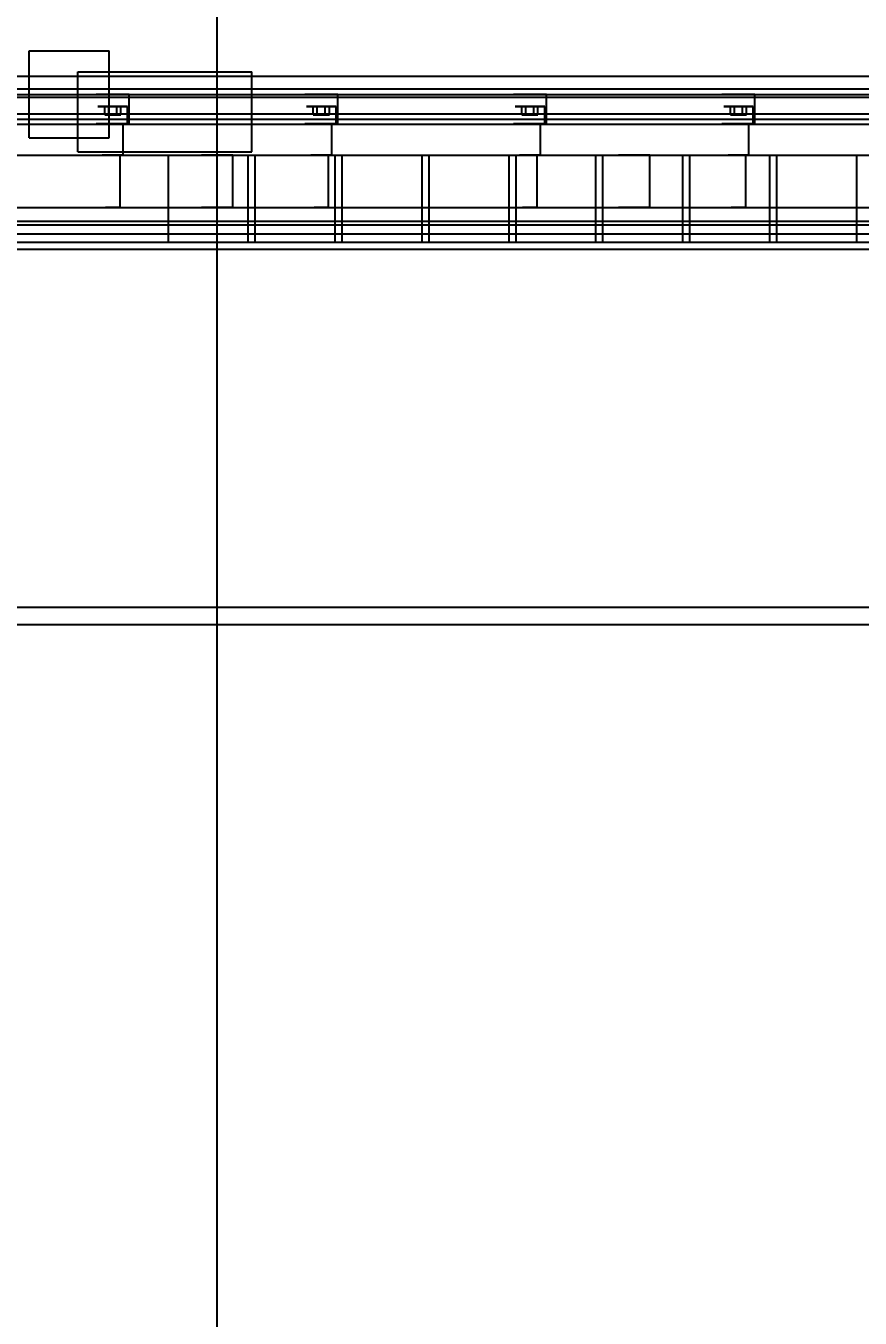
# Model space of a CAD drawing. Header units: millimetres. Extents: x -201 to 3037, y -406 to 3230.
# Drawn here: x 730 to 970, y 1017.5 to 1389.2 of the extents above; entities that cross this region are included whole.
import ezdxf

# ---------------------------------------------------------------- set-up
doc = ezdxf.new("R2010")
doc.units = ezdxf.units.MM
for name, color, linetype in [('DIM', 5, 'Continuous'), ('HIDDEN', 8, 'Continuous'), ('VISIBLE', 7, 'Continuous')]:
    doc.layers.add(name, color=color, linetype=linetype)
doc.styles.add('OpenSansCondensed-Light', font='OpenSansCondensed-Light.ttf')
doc.dimstyles.new('EZDXF', dxfattribs={"dimtxt": 0.25, "dimasz": 0.175, "dimexe": 0.375, "dimexo": 0.125, "dimgap": 0.1, "dimtad": 1, "dimlfac": 100, "dimzin": 12, "dimdsep": 46, "dimtxsty": 'OpenSansCondensed-Light', "dimblk": 'ARCHTICK', "dimcen": 2.5, "dimazin": 3, "dimtfac": 0.5, "dimtmove": 2, "dimatfit": 3})

# ---------------------------------------------------------------- blocks, each defined once
blk = doc.blocks.new('_ARCHTICK')
at = {"color": 0, "linetype": 'BYBLOCK', "const_width": 0.15}
blk.add_lwpolyline([(-0.5, -0.5), (0.5, 0.5)], dxfattribs=at)

msp = doc.modelspace()

# ---------------------------------------------------------------- linework, layer by layer
at = {"layer": 'HIDDEN'}
for points in [[(731, 1357), (731, 1382)], [(731, 1382), (754, 1382)], [(754, 1357), (754, 1382)], [(745, 1357), (745, 1376)], [(745, 1353), (745, 1376)], [(745, 1376), (754, 1376)], [(745, 1376), (795, 1376)], [(795, 1353), (795, 1376)], [(90, 1374.7), (1140, 1374.7)], [(731, 1374.7), (795, 1374.7)], [(90, 1371.1), (1140, 1371.1)], [(135, 1369.5), (1195, 1369.5)], [(135, 1369.5), (1195, 1369.5)], [(135, 1369.5), (1195, 1369.5)], [(135, 1368.7), (1195, 1368.7)], [(135, 1368.7), (1195, 1368.7)], [(135, 1368.7), (1195, 1368.7)], [(731, 1371.1), (795, 1371.1)], [(731, 1369.5), (795, 1369.5)], [(731, 1368.7), (795, 1368.7)], [(759.75, 1369.5), (759.63, 1369.5), (759.28, 1369.5), (758.71, 1369.5), (757.96, 1369.5), (757.06, 1369.5), (756.06, 1369.5), (755, 1369.5), (753.94, 1369.5), (752.94, 1369.5), (752.04, 1369.5), (751.29, 1369.5), (750.72, 1369.5), (750.37, 1369.5), (750.25, 1369.5)], [(750.25, 1369.5), (750.37, 1369.5), (750.72, 1369.5), (751.29, 1369.5), (752.04, 1369.5), (752.94, 1369.5), (753.94, 1369.5), (755, 1369.5), (756.06, 1369.5), (757.06, 1369.5), (757.96, 1369.5), (758.71, 1369.5), (759.28, 1369.5), (759.63, 1369.5), (759.75, 1369.5)], [(759.75, 1369.5), (759.63, 1369.5), (759.28, 1369.5), (758.71, 1369.5), (757.96, 1369.5), (757.06, 1369.5), (756.06, 1369.5), (755, 1369.5), (753.94, 1369.5), (752.94, 1369.5), (752.04, 1369.5), (751.29, 1369.5), (750.72, 1369.5), (750.37, 1369.5), (750.25, 1369.5)], [(750.25, 1369.5), (750.37, 1369.5), (750.72, 1369.5), (751.29, 1369.5), (752.04, 1369.5), (752.94, 1369.5), (753.94, 1369.5), (755, 1369.5), (756.06, 1369.5), (757.06, 1369.5), (757.96, 1369.5), (758.71, 1369.5), (759.28, 1369.5), (759.63, 1369.5), (759.75, 1369.5)], [(759.75, 1361), (759.75, 1369.5)], [(759.75, 1361), (759.75, 1369.5)], [(819.75, 1369.5), (819.63, 1369.5), (819.28, 1369.5), (818.71, 1369.5), (817.96, 1369.5), (817.06, 1369.5), (816.06, 1369.5), (815, 1369.5), (813.94, 1369.5), (812.94, 1369.5), (812.04, 1369.5), (811.29, 1369.5), (810.72, 1369.5), (810.37, 1369.5), (810.25, 1369.5)], [(810.25, 1369.5), (810.37, 1369.5), (810.72, 1369.5), (811.29, 1369.5), (812.04, 1369.5), (812.94, 1369.5), (813.94, 1369.5), (815, 1369.5), (816.06, 1369.5), (817.06, 1369.5), (817.96, 1369.5), (818.71, 1369.5), (819.28, 1369.5), (819.63, 1369.5), (819.75, 1369.5)], [(819.75, 1369.5), (819.63, 1369.5), (819.28, 1369.5), (818.71, 1369.5), (817.96, 1369.5), (817.06, 1369.5), (816.06, 1369.5), (815, 1369.5), (813.94, 1369.5), (812.94, 1369.5), (812.04, 1369.5), (811.29, 1369.5), (810.72, 1369.5), (810.37, 1369.5), (810.25, 1369.5)], [(810.25, 1369.5), (810.37, 1369.5), (810.72, 1369.5), (811.29, 1369.5), (812.04, 1369.5), (812.94, 1369.5), (813.94, 1369.5), (815, 1369.5), (816.06, 1369.5), (817.06, 1369.5), (817.96, 1369.5), (818.71, 1369.5), (819.28, 1369.5), (819.63, 1369.5), (819.75, 1369.5)], [(819.75, 1361), (819.75, 1369.5)], [(819.75, 1361), (819.75, 1369.5)], [(879.75, 1369.5), (879.63, 1369.5), (879.28, 1369.5), (878.71, 1369.5), (877.96, 1369.5), (877.06, 1369.5), (876.06, 1369.5), (875, 1369.5), (873.94, 1369.5), (872.94, 1369.5), (872.04, 1369.5), (871.29, 1369.5), (870.72, 1369.5), (870.37, 1369.5), (870.25, 1369.5)], [(870.25, 1369.5), (870.37, 1369.5), (870.72, 1369.5), (871.29, 1369.5), (872.04, 1369.5), (872.94, 1369.5), (873.94, 1369.5), (875, 1369.5), (876.06, 1369.5), (877.06, 1369.5), (877.96, 1369.5), (878.71, 1369.5), (879.28, 1369.5), (879.63, 1369.5), (879.75, 1369.5)], [(879.75, 1369.5), (879.63, 1369.5), (879.28, 1369.5), (878.71, 1369.5), (877.96, 1369.5), (877.06, 1369.5), (876.06, 1369.5), (875, 1369.5), (873.94, 1369.5), (872.94, 1369.5), (872.04, 1369.5), (871.29, 1369.5), (870.72, 1369.5), (870.37, 1369.5), (870.25, 1369.5)], [(870.25, 1369.5), (870.37, 1369.5), (870.72, 1369.5), (871.29, 1369.5), (872.04, 1369.5), (872.94, 1369.5), (873.94, 1369.5), (875, 1369.5), (876.06, 1369.5), (877.06, 1369.5), (877.96, 1369.5), (878.71, 1369.5), (879.28, 1369.5), (879.63, 1369.5), (879.75, 1369.5)], [(879.75, 1361), (879.75, 1369.5)], [(879.75, 1361), (879.75, 1369.5)], [(939.75, 1369.5), (939.63, 1369.5), (939.28, 1369.5), (938.71, 1369.5), (937.96, 1369.5), (937.06, 1369.5), (936.06, 1369.5), (935, 1369.5), (933.94, 1369.5), (932.94, 1369.5), (932.04, 1369.5), (931.29, 1369.5), (930.72, 1369.5), (930.37, 1369.5), (930.25, 1369.5)], [(930.25, 1369.5), (930.37, 1369.5), (930.72, 1369.5), (931.29, 1369.5), (932.04, 1369.5), (932.94, 1369.5), (933.94, 1369.5), (935, 1369.5), (936.06, 1369.5), (937.06, 1369.5), (937.96, 1369.5), (938.71, 1369.5), (939.28, 1369.5), (939.63, 1369.5), (939.75, 1369.5)], [(939.75, 1369.5), (939.63, 1369.5), (939.28, 1369.5), (938.71, 1369.5), (937.96, 1369.5), (937.06, 1369.5), (936.06, 1369.5), (935, 1369.5), (933.94, 1369.5), (932.94, 1369.5), (932.04, 1369.5), (931.29, 1369.5), (930.72, 1369.5), (930.37, 1369.5), (930.25, 1369.5)], [(930.25, 1369.5), (930.37, 1369.5), (930.72, 1369.5), (931.29, 1369.5), (932.04, 1369.5), (932.94, 1369.5), (933.94, 1369.5), (935, 1369.5), (936.06, 1369.5), (937.06, 1369.5), (937.96, 1369.5), (938.71, 1369.5), (939.28, 1369.5), (939.63, 1369.5), (939.75, 1369.5)], [(939.75, 1361), (939.75, 1369.5)], [(939.75, 1361), (939.75, 1369.5)], [(759.25, 1366), (759.14, 1366), (758.83, 1366), (758.32, 1366), (757.65, 1366), (756.84, 1366), (755.95, 1366), (755, 1366), (754.05, 1366), (753.16, 1366), (752.35, 1366), (751.68, 1366), (751.17, 1366), (750.86, 1366), (750.75, 1366)], [(750.75, 1366), (750.86, 1366), (751.17, 1366), (751.68, 1366), (752.35, 1366), (753.16, 1366), (754.05, 1366), (755, 1366), (755.95, 1366), (756.84, 1366), (757.65, 1366), (758.32, 1366), (758.83, 1366), (759.14, 1366), (759.25, 1366)], [(759.25, 1366), (759.14, 1366), (758.83, 1366), (758.32, 1366), (757.65, 1366), (756.84, 1366), (755.95, 1366), (755, 1366), (754.05, 1366), (753.16, 1366), (752.35, 1366), (751.68, 1366), (751.17, 1366), (750.86, 1366), (750.75, 1366)], [(750.75, 1366), (750.86, 1366), (751.17, 1366), (751.68, 1366), (752.35, 1366), (753.16, 1366), (754.05, 1366), (755, 1366), (755.95, 1366), (756.84, 1366), (757.65, 1366), (758.32, 1366), (758.83, 1366), (759.14, 1366), (759.25, 1366)], [(752.69, 1366), (753.85, 1366)], [(753.85, 1366), (752.69, 1366)], [(752.69, 1363.6), (752.69, 1366)], [(752.69, 1366), (753.85, 1366)], [(753.85, 1366), (752.69, 1366)], [(752.69, 1363.6), (752.69, 1366)], [(753.85, 1366), (756.15, 1366)], [(756.15, 1366), (753.85, 1366)], [(753.85, 1363.6), (753.85, 1366)], [(753.85, 1363.6), (753.85, 1366)], [(753.85, 1366), (756.15, 1366)], [(756.15, 1366), (753.85, 1366)], [(753.85, 1363.6), (753.85, 1366)], [(753.85, 1363.6), (753.85, 1366)], [(757.31, 1366), (756.15, 1366)], [(756.15, 1366), (757.31, 1366)], [(756.15, 1363.6), (756.15, 1366)], [(756.15, 1363.6), (756.15, 1366)], [(757.31, 1366), (756.15, 1366)], [(756.15, 1366), (757.31, 1366)], [(756.15, 1363.6), (756.15, 1366)], [(756.15, 1363.6), (756.15, 1366)], [(757.31, 1363.6), (757.31, 1366)], [(757.31, 1363.6), (757.31, 1366)], [(759.25, 1361), (759.25, 1366)], [(759.25, 1361), (759.25, 1366)], [(819.25, 1366), (819.14, 1366), (818.83, 1366), (818.32, 1366), (817.65, 1366), (816.84, 1366), (815.95, 1366), (815, 1366), (814.05, 1366), (813.16, 1366), (812.35, 1366), (811.68, 1366), (811.17, 1366), (810.86, 1366), (810.75, 1366)], [(810.75, 1366), (810.86, 1366), (811.17, 1366), (811.68, 1366), (812.35, 1366), (813.16, 1366), (814.05, 1366), (815, 1366), (815.95, 1366), (816.84, 1366), (817.65, 1366), (818.32, 1366), (818.83, 1366), (819.14, 1366), (819.25, 1366)], [(819.25, 1366), (819.14, 1366), (818.83, 1366), (818.32, 1366), (817.65, 1366), (816.84, 1366), (815.95, 1366), (815, 1366), (814.05, 1366), (813.16, 1366), (812.35, 1366), (811.68, 1366), (811.17, 1366), (810.86, 1366), (810.75, 1366)], [(810.75, 1366), (810.86, 1366), (811.17, 1366), (811.68, 1366), (812.35, 1366), (813.16, 1366), (814.05, 1366), (815, 1366), (815.95, 1366), (816.84, 1366), (817.65, 1366), (818.32, 1366), (818.83, 1366), (819.14, 1366), (819.25, 1366)], [(812.69, 1366), (813.85, 1366)], [(813.85, 1366), (812.69, 1366)], [(812.69, 1363.6), (812.69, 1366)], [(812.69, 1366), (813.85, 1366)], [(813.85, 1366), (812.69, 1366)], [(812.69, 1363.6), (812.69, 1366)], [(813.85, 1366), (816.15, 1366)], [(816.15, 1366), (813.85, 1366)], [(813.85, 1363.6), (813.85, 1366)], [(813.85, 1363.6), (813.85, 1366)], [(813.85, 1366), (816.15, 1366)], [(816.15, 1366), (813.85, 1366)], [(813.85, 1363.6), (813.85, 1366)], [(813.85, 1363.6), (813.85, 1366)], [(817.31, 1366), (816.15, 1366)], [(816.15, 1366), (817.31, 1366)], [(816.15, 1363.6), (816.15, 1366)], [(816.15, 1363.6), (816.15, 1366)], [(817.31, 1366), (816.15, 1366)], [(816.15, 1366), (817.31, 1366)], [(816.15, 1363.6), (816.15, 1366)], [(816.15, 1363.6), (816.15, 1366)], [(817.31, 1363.6), (817.31, 1366)], [(817.31, 1363.6), (817.31, 1366)], [(819.25, 1361), (819.25, 1366)], [(819.25, 1361), (819.25, 1366)], [(879.25, 1366), (879.14, 1366), (878.83, 1366), (878.32, 1366), (877.65, 1366), (876.84, 1366), (875.95, 1366), (875, 1366), (874.05, 1366), (873.16, 1366), (872.35, 1366), (871.68, 1366), (871.17, 1366), (870.86, 1366), (870.75, 1366)], [(870.75, 1366), (870.86, 1366), (871.17, 1366), (871.68, 1366), (872.35, 1366), (873.16, 1366), (874.05, 1366), (875, 1366), (875.95, 1366), (876.84, 1366), (877.65, 1366), (878.32, 1366), (878.83, 1366), (879.14, 1366), (879.25, 1366)], [(879.25, 1366), (879.14, 1366), (878.83, 1366), (878.32, 1366), (877.65, 1366), (876.84, 1366), (875.95, 1366), (875, 1366), (874.05, 1366), (873.16, 1366), (872.35, 1366), (871.68, 1366), (871.17, 1366), (870.86, 1366), (870.75, 1366)], [(870.75, 1366), (870.86, 1366), (871.17, 1366), (871.68, 1366), (872.35, 1366), (873.16, 1366), (874.05, 1366), (875, 1366), (875.95, 1366), (876.84, 1366), (877.65, 1366), (878.32, 1366), (878.83, 1366), (879.14, 1366), (879.25, 1366)], [(872.69, 1366), (873.85, 1366)], [(873.85, 1366), (872.69, 1366)], [(872.69, 1363.6), (872.69, 1366)], [(872.69, 1366), (873.85, 1366)], [(873.85, 1366), (872.69, 1366)], [(872.69, 1363.6), (872.69, 1366)], [(873.85, 1366), (876.15, 1366)], [(876.15, 1366), (873.85, 1366)], [(873.85, 1363.6), (873.85, 1366)], [(873.85, 1363.6), (873.85, 1366)], [(873.85, 1366), (876.15, 1366)], [(876.15, 1366), (873.85, 1366)], [(873.85, 1363.6), (873.85, 1366)], [(873.85, 1363.6), (873.85, 1366)], [(877.31, 1366), (876.15, 1366)], [(876.15, 1366), (877.31, 1366)], [(876.15, 1363.6), (876.15, 1366)], [(876.15, 1363.6), (876.15, 1366)], [(877.31, 1366), (876.15, 1366)], [(876.15, 1366), (877.31, 1366)], [(876.15, 1363.6), (876.15, 1366)], [(876.15, 1363.6), (876.15, 1366)], [(877.31, 1363.6), (877.31, 1366)], [(877.31, 1363.6), (877.31, 1366)], [(879.25, 1361), (879.25, 1366)], [(879.25, 1361), (879.25, 1366)], [(939.25, 1366), (939.14, 1366), (938.83, 1366), (938.32, 1366), (937.65, 1366), (936.84, 1366), (935.95, 1366), (935, 1366), (934.05, 1366), (933.16, 1366), (932.35, 1366), (931.68, 1366), (931.17, 1366), (930.86, 1366), (930.75, 1366)], [(930.75, 1366), (930.86, 1366), (931.17, 1366), (931.68, 1366), (932.35, 1366), (933.16, 1366), (934.05, 1366), (935, 1366), (935.95, 1366), (936.84, 1366), (937.65, 1366), (938.32, 1366), (938.83, 1366), (939.14, 1366), (939.25, 1366)], [(939.25, 1366), (939.14, 1366), (938.83, 1366), (938.32, 1366), (937.65, 1366), (936.84, 1366), (935.95, 1366), (935, 1366), (934.05, 1366), (933.16, 1366), (932.35, 1366), (931.68, 1366), (931.17, 1366), (930.86, 1366), (930.75, 1366)], [(930.75, 1366), (930.86, 1366), (931.17, 1366), (931.68, 1366), (932.35, 1366), (933.16, 1366), (934.05, 1366), (935, 1366), (935.95, 1366), (936.84, 1366), (937.65, 1366), (938.32, 1366), (938.83, 1366), (939.14, 1366), (939.25, 1366)], [(932.69, 1366), (933.85, 1366)], [(933.85, 1366), (932.69, 1366)], [(932.69, 1363.6), (932.69, 1366)], [(932.69, 1366), (933.85, 1366)], [(933.85, 1366), (932.69, 1366)], [(932.69, 1363.6), (932.69, 1366)], [(933.85, 1366), (936.15, 1366)], [(936.15, 1366), (933.85, 1366)], [(933.85, 1363.6), (933.85, 1366)], [(933.85, 1363.6), (933.85, 1366)], [(933.85, 1366), (936.15, 1366)], [(936.15, 1366), (933.85, 1366)], [(933.85, 1363.6), (933.85, 1366)], [(933.85, 1363.6), (933.85, 1366)], [(937.31, 1366), (936.15, 1366)], [(936.15, 1366), (937.31, 1366)], [(936.15, 1363.6), (936.15, 1366)], [(936.15, 1363.6), (936.15, 1366)], [(937.31, 1366), (936.15, 1366)], [(936.15, 1366), (937.31, 1366)], [(936.15, 1363.6), (936.15, 1366)], [(936.15, 1363.6), (936.15, 1366)], [(937.31, 1363.6), (937.31, 1366)], [(937.31, 1363.6), (937.31, 1366)], [(939.25, 1361), (939.25, 1366)], [(939.25, 1361), (939.25, 1366)], [(135, 1363.9), (1195, 1363.9)], [(135, 1363.9), (1195, 1363.9)], [(135, 1363.9), (1195, 1363.9)], [(135, 1362.4), (1195, 1362.4)], [(135, 1362.4), (1195, 1362.4)], [(135, 1362.4), (1195, 1362.4)], [(135, 1360.9), (1195, 1360.9)], [(135, 1360.9), (1195, 1360.9)], [(135, 1360.9), (1195, 1360.9)], [(731, 1363.9), (795, 1363.9)], [(731, 1362.4), (795, 1362.4)], [(731, 1360.9), (795, 1360.9)], [(759.75, 1361), (759.63, 1361), (759.28, 1361), (758.71, 1361), (757.96, 1361), (757.06, 1361), (756.06, 1361), (755, 1361), (753.94, 1361), (752.94, 1361), (752.04, 1361), (751.29, 1361), (750.72, 1361), (750.37, 1361), (750.25, 1361)], [(750.25, 1361), (750.37, 1361), (750.72, 1361), (751.29, 1361), (752.04, 1361), (752.94, 1361), (753.94, 1361), (755, 1361), (756.06, 1361), (757.06, 1361), (757.96, 1361), (758.71, 1361), (759.28, 1361), (759.63, 1361), (759.75, 1361)], [(759.75, 1361), (759.63, 1361), (759.28, 1361), (758.71, 1361), (757.96, 1361), (757.06, 1361), (756.06, 1361), (755, 1361), (753.94, 1361), (752.94, 1361), (752.04, 1361), (751.29, 1361), (750.72, 1361), (750.37, 1361), (750.25, 1361)], [(750.25, 1361), (750.37, 1361), (750.72, 1361), (751.29, 1361), (752.04, 1361), (752.94, 1361), (753.94, 1361), (755, 1361), (756.06, 1361), (757.06, 1361), (757.96, 1361), (758.71, 1361), (759.28, 1361), (759.63, 1361), (759.75, 1361)], [(759.25, 1361), (759.14, 1361), (758.83, 1361), (758.32, 1361), (757.65, 1361), (756.84, 1361), (755.95, 1361), (755, 1361), (754.05, 1361), (753.16, 1361), (752.35, 1361), (751.68, 1361), (751.17, 1361), (750.86, 1361), (750.75, 1361)], [(750.75, 1361), (750.86, 1361), (751.17, 1361), (751.68, 1361), (752.35, 1361), (753.16, 1361), (754.05, 1361), (755, 1361), (755.95, 1361), (756.84, 1361), (757.65, 1361), (758.32, 1361), (758.83, 1361), (759.14, 1361), (759.25, 1361)], [(759.25, 1361), (759.14, 1361), (758.83, 1361), (758.32, 1361), (757.65, 1361), (756.84, 1361), (755.95, 1361), (755, 1361), (754.05, 1361), (753.16, 1361), (752.35, 1361), (751.68, 1361), (751.17, 1361), (750.86, 1361), (750.75, 1361)], [(750.75, 1361), (750.86, 1361), (751.17, 1361), (751.68, 1361), (752.35, 1361), (753.16, 1361), (754.05, 1361), (755, 1361), (755.95, 1361), (756.84, 1361), (757.65, 1361), (758.32, 1361), (758.83, 1361), (759.14, 1361), (759.25, 1361)], [(758, 1361), (757.92, 1361), (757.7, 1361), (757.35, 1361), (756.87, 1361), (756.3, 1361), (755.67, 1361), (755, 1361), (754.33, 1361), (753.7, 1361), (753.13, 1361), (752.65, 1361), (752.3, 1361), (752.08, 1361), (752, 1361)], [(752, 1361), (752.08, 1361), (752.3, 1361), (752.65, 1361), (753.13, 1361), (753.7, 1361), (754.33, 1361), (755, 1361), (755.67, 1361), (756.3, 1361), (756.87, 1361), (757.35, 1361), (757.7, 1361), (757.92, 1361), (758, 1361)], [(758, 1361), (757.92, 1361), (757.7, 1361), (757.35, 1361), (756.87, 1361), (756.3, 1361), (755.67, 1361), (755, 1361), (754.33, 1361), (753.7, 1361), (753.13, 1361), (752.65, 1361), (752.3, 1361), (752.08, 1361), (752, 1361)], [(752, 1361), (752.08, 1361), (752.3, 1361), (752.65, 1361), (753.13, 1361), (753.7, 1361), (754.33, 1361), (755, 1361), (755.67, 1361), (756.3, 1361), (756.87, 1361), (757.35, 1361), (757.7, 1361), (757.92, 1361), (758, 1361)], [(753.85, 1363.6), (752.69, 1363.6)], [(752.69, 1363.6), (753.85, 1363.6)], [(753.85, 1363.6), (752.69, 1363.6)], [(752.69, 1363.6), (753.85, 1363.6)], [(756.15, 1363.6), (753.85, 1363.6)], [(753.85, 1363.6), (756.15, 1363.6)], [(756.15, 1363.6), (753.85, 1363.6)], [(753.85, 1363.6), (756.15, 1363.6)], [(756.15, 1363.6), (757.31, 1363.6)], [(757.31, 1363.6), (756.15, 1363.6)], [(756.15, 1363.6), (757.31, 1363.6)], [(757.31, 1363.6), (756.15, 1363.6)], [(758, 1352), (758, 1361)], [(758, 1352), (758, 1361)], [(819.75, 1361), (819.63, 1361), (819.28, 1361), (818.71, 1361), (817.96, 1361), (817.06, 1361), (816.06, 1361), (815, 1361), (813.94, 1361), (812.94, 1361), (812.04, 1361), (811.29, 1361), (810.72, 1361), (810.37, 1361), (810.25, 1361)], [(810.25, 1361), (810.37, 1361), (810.72, 1361), (811.29, 1361), (812.04, 1361), (812.94, 1361), (813.94, 1361), (815, 1361), (816.06, 1361), (817.06, 1361), (817.96, 1361), (818.71, 1361), (819.28, 1361), (819.63, 1361), (819.75, 1361)], [(819.75, 1361), (819.63, 1361), (819.28, 1361), (818.71, 1361), (817.96, 1361), (817.06, 1361), (816.06, 1361), (815, 1361), (813.94, 1361), (812.94, 1361), (812.04, 1361), (811.29, 1361), (810.72, 1361), (810.37, 1361), (810.25, 1361)], [(810.25, 1361), (810.37, 1361), (810.72, 1361), (811.29, 1361), (812.04, 1361), (812.94, 1361), (813.94, 1361), (815, 1361), (816.06, 1361), (817.06, 1361), (817.96, 1361), (818.71, 1361), (819.28, 1361), (819.63, 1361), (819.75, 1361)], [(819.25, 1361), (819.14, 1361), (818.83, 1361), (818.32, 1361), (817.65, 1361), (816.84, 1361), (815.95, 1361), (815, 1361), (814.05, 1361), (813.16, 1361), (812.35, 1361), (811.68, 1361), (811.17, 1361), (810.86, 1361), (810.75, 1361)], [(810.75, 1361), (810.86, 1361), (811.17, 1361), (811.68, 1361), (812.35, 1361), (813.16, 1361), (814.05, 1361), (815, 1361), (815.95, 1361), (816.84, 1361), (817.65, 1361), (818.32, 1361), (818.83, 1361), (819.14, 1361), (819.25, 1361)], [(819.25, 1361), (819.14, 1361), (818.83, 1361), (818.32, 1361), (817.65, 1361), (816.84, 1361), (815.95, 1361), (815, 1361), (814.05, 1361), (813.16, 1361), (812.35, 1361), (811.68, 1361), (811.17, 1361), (810.86, 1361), (810.75, 1361)], [(810.75, 1361), (810.86, 1361), (811.17, 1361), (811.68, 1361), (812.35, 1361), (813.16, 1361), (814.05, 1361), (815, 1361), (815.95, 1361), (816.84, 1361), (817.65, 1361), (818.32, 1361), (818.83, 1361), (819.14, 1361), (819.25, 1361)], [(818, 1361), (817.92, 1361), (817.7, 1361), (817.35, 1361), (816.87, 1361), (816.3, 1361), (815.67, 1361), (815, 1361), (814.33, 1361), (813.7, 1361), (813.13, 1361), (812.65, 1361), (812.3, 1361), (812.08, 1361), (812, 1361)], [(812, 1361), (812.08, 1361), (812.3, 1361), (812.65, 1361), (813.13, 1361), (813.7, 1361), (814.33, 1361), (815, 1361), (815.67, 1361), (816.3, 1361), (816.87, 1361), (817.35, 1361), (817.7, 1361), (817.92, 1361), (818, 1361)], [(818, 1361), (817.92, 1361), (817.7, 1361), (817.35, 1361), (816.87, 1361), (816.3, 1361), (815.67, 1361), (815, 1361), (814.33, 1361), (813.7, 1361), (813.13, 1361), (812.65, 1361), (812.3, 1361), (812.08, 1361), (812, 1361)], [(812, 1361), (812.08, 1361), (812.3, 1361), (812.65, 1361), (813.13, 1361), (813.7, 1361), (814.33, 1361), (815, 1361), (815.67, 1361), (816.3, 1361), (816.87, 1361), (817.35, 1361), (817.7, 1361), (817.92, 1361), (818, 1361)], [(813.85, 1363.6), (812.69, 1363.6)], [(812.69, 1363.6), (813.85, 1363.6)], [(813.85, 1363.6), (812.69, 1363.6)], [(812.69, 1363.6), (813.85, 1363.6)], [(816.15, 1363.6), (813.85, 1363.6)], [(813.85, 1363.6), (816.15, 1363.6)], [(816.15, 1363.6), (813.85, 1363.6)], [(813.85, 1363.6), (816.15, 1363.6)], [(816.15, 1363.6), (817.31, 1363.6)], [(817.31, 1363.6), (816.15, 1363.6)], [(816.15, 1363.6), (817.31, 1363.6)], [(817.31, 1363.6), (816.15, 1363.6)], [(818, 1352), (818, 1361)], [(818, 1352), (818, 1361)], [(879.75, 1361), (879.63, 1361), (879.28, 1361), (878.71, 1361), (877.96, 1361), (877.06, 1361), (876.06, 1361), (875, 1361), (873.94, 1361), (872.94, 1361), (872.04, 1361), (871.29, 1361), (870.72, 1361), (870.37, 1361), (870.25, 1361)], [(870.25, 1361), (870.37, 1361), (870.72, 1361), (871.29, 1361), (872.04, 1361), (872.94, 1361), (873.94, 1361), (875, 1361), (876.06, 1361), (877.06, 1361), (877.96, 1361), (878.71, 1361), (879.28, 1361), (879.63, 1361), (879.75, 1361)], [(879.75, 1361), (879.63, 1361), (879.28, 1361), (878.71, 1361), (877.96, 1361), (877.06, 1361), (876.06, 1361), (875, 1361), (873.94, 1361), (872.94, 1361), (872.04, 1361), (871.29, 1361), (870.72, 1361), (870.37, 1361), (870.25, 1361)], [(870.25, 1361), (870.37, 1361), (870.72, 1361), (871.29, 1361), (872.04, 1361), (872.94, 1361), (873.94, 1361), (875, 1361), (876.06, 1361), (877.06, 1361), (877.96, 1361), (878.71, 1361), (879.28, 1361), (879.63, 1361), (879.75, 1361)], [(879.25, 1361), (879.14, 1361), (878.83, 1361), (878.32, 1361), (877.65, 1361), (876.84, 1361), (875.95, 1361), (875, 1361), (874.05, 1361), (873.16, 1361), (872.35, 1361), (871.68, 1361), (871.17, 1361), (870.86, 1361), (870.75, 1361)], [(870.75, 1361), (870.86, 1361), (871.17, 1361), (871.68, 1361), (872.35, 1361), (873.16, 1361), (874.05, 1361), (875, 1361), (875.95, 1361), (876.84, 1361), (877.65, 1361), (878.32, 1361), (878.83, 1361), (879.14, 1361), (879.25, 1361)], [(879.25, 1361), (879.14, 1361), (878.83, 1361), (878.32, 1361), (877.65, 1361), (876.84, 1361), (875.95, 1361), (875, 1361), (874.05, 1361), (873.16, 1361), (872.35, 1361), (871.68, 1361), (871.17, 1361), (870.86, 1361), (870.75, 1361)], [(870.75, 1361), (870.86, 1361), (871.17, 1361), (871.68, 1361), (872.35, 1361), (873.16, 1361), (874.05, 1361), (875, 1361), (875.95, 1361), (876.84, 1361), (877.65, 1361), (878.32, 1361), (878.83, 1361), (879.14, 1361), (879.25, 1361)], [(878, 1361), (877.92, 1361), (877.7, 1361), (877.35, 1361), (876.87, 1361), (876.3, 1361), (875.67, 1361), (875, 1361), (874.33, 1361), (873.7, 1361), (873.13, 1361), (872.65, 1361), (872.3, 1361), (872.08, 1361), (872, 1361)], [(872, 1361), (872.08, 1361), (872.3, 1361), (872.65, 1361), (873.13, 1361), (873.7, 1361), (874.33, 1361), (875, 1361), (875.67, 1361), (876.3, 1361), (876.87, 1361), (877.35, 1361), (877.7, 1361), (877.92, 1361), (878, 1361)], [(878, 1361), (877.92, 1361), (877.7, 1361), (877.35, 1361), (876.87, 1361), (876.3, 1361), (875.67, 1361), (875, 1361), (874.33, 1361), (873.7, 1361), (873.13, 1361), (872.65, 1361), (872.3, 1361), (872.08, 1361), (872, 1361)], [(872, 1361), (872.08, 1361), (872.3, 1361), (872.65, 1361), (873.13, 1361), (873.7, 1361), (874.33, 1361), (875, 1361), (875.67, 1361), (876.3, 1361), (876.87, 1361), (877.35, 1361), (877.7, 1361), (877.92, 1361), (878, 1361)], [(873.85, 1363.6), (872.69, 1363.6)], [(872.69, 1363.6), (873.85, 1363.6)], [(873.85, 1363.6), (872.69, 1363.6)], [(872.69, 1363.6), (873.85, 1363.6)], [(876.15, 1363.6), (873.85, 1363.6)], [(873.85, 1363.6), (876.15, 1363.6)], [(876.15, 1363.6), (873.85, 1363.6)], [(873.85, 1363.6), (876.15, 1363.6)], [(876.15, 1363.6), (877.31, 1363.6)], [(877.31, 1363.6), (876.15, 1363.6)], [(876.15, 1363.6), (877.31, 1363.6)], [(877.31, 1363.6), (876.15, 1363.6)], [(878, 1352), (878, 1361)], [(878, 1352), (878, 1361)], [(939.75, 1361), (939.63, 1361), (939.28, 1361), (938.71, 1361), (937.96, 1361), (937.06, 1361), (936.06, 1361), (935, 1361), (933.94, 1361), (932.94, 1361), (932.04, 1361), (931.29, 1361), (930.72, 1361), (930.37, 1361), (930.25, 1361)], [(930.25, 1361), (930.37, 1361), (930.72, 1361), (931.29, 1361), (932.04, 1361), (932.94, 1361), (933.94, 1361), (935, 1361), (936.06, 1361), (937.06, 1361), (937.96, 1361), (938.71, 1361), (939.28, 1361), (939.63, 1361), (939.75, 1361)], [(939.75, 1361), (939.63, 1361), (939.28, 1361), (938.71, 1361), (937.96, 1361), (937.06, 1361), (936.06, 1361), (935, 1361), (933.94, 1361), (932.94, 1361), (932.04, 1361), (931.29, 1361), (930.72, 1361), (930.37, 1361), (930.25, 1361)], [(930.25, 1361), (930.37, 1361), (930.72, 1361), (931.29, 1361), (932.04, 1361), (932.94, 1361), (933.94, 1361), (935, 1361), (936.06, 1361), (937.06, 1361), (937.96, 1361), (938.71, 1361), (939.28, 1361), (939.63, 1361), (939.75, 1361)], [(939.25, 1361), (939.14, 1361), (938.83, 1361), (938.32, 1361), (937.65, 1361), (936.84, 1361), (935.95, 1361), (935, 1361), (934.05, 1361), (933.16, 1361), (932.35, 1361), (931.68, 1361), (931.17, 1361), (930.86, 1361), (930.75, 1361)], [(930.75, 1361), (930.86, 1361), (931.17, 1361), (931.68, 1361), (932.35, 1361), (933.16, 1361), (934.05, 1361), (935, 1361), (935.95, 1361), (936.84, 1361), (937.65, 1361), (938.32, 1361), (938.83, 1361), (939.14, 1361), (939.25, 1361)], [(939.25, 1361), (939.14, 1361), (938.83, 1361), (938.32, 1361), (937.65, 1361), (936.84, 1361), (935.95, 1361), (935, 1361), (934.05, 1361), (933.16, 1361), (932.35, 1361), (931.68, 1361), (931.17, 1361), (930.86, 1361), (930.75, 1361)], [(930.75, 1361), (930.86, 1361), (931.17, 1361), (931.68, 1361), (932.35, 1361), (933.16, 1361), (934.05, 1361), (935, 1361), (935.95, 1361), (936.84, 1361), (937.65, 1361), (938.32, 1361), (938.83, 1361), (939.14, 1361), (939.25, 1361)], [(938, 1361), (937.92, 1361), (937.7, 1361), (937.35, 1361), (936.87, 1361), (936.3, 1361), (935.67, 1361), (935, 1361), (934.33, 1361), (933.7, 1361), (933.13, 1361), (932.65, 1361), (932.3, 1361), (932.08, 1361), (932, 1361)], [(932, 1361), (932.08, 1361), (932.3, 1361), (932.65, 1361), (933.13, 1361), (933.7, 1361), (934.33, 1361), (935, 1361), (935.67, 1361), (936.3, 1361), (936.87, 1361), (937.35, 1361), (937.7, 1361), (937.92, 1361), (938, 1361)], [(938, 1361), (937.92, 1361), (937.7, 1361), (937.35, 1361), (936.87, 1361), (936.3, 1361), (935.67, 1361), (935, 1361), (934.33, 1361), (933.7, 1361), (933.13, 1361), (932.65, 1361), (932.3, 1361), (932.08, 1361), (932, 1361)], [(932, 1361), (932.08, 1361), (932.3, 1361), (932.65, 1361), (933.13, 1361), (933.7, 1361), (934.33, 1361), (935, 1361), (935.67, 1361), (936.3, 1361), (936.87, 1361), (937.35, 1361), (937.7, 1361), (937.92, 1361), (938, 1361)], [(933.85, 1363.6), (932.69, 1363.6)], [(932.69, 1363.6), (933.85, 1363.6)], [(933.85, 1363.6), (932.69, 1363.6)], [(932.69, 1363.6), (933.85, 1363.6)], [(936.15, 1363.6), (933.85, 1363.6)], [(933.85, 1363.6), (936.15, 1363.6)], [(936.15, 1363.6), (933.85, 1363.6)], [(933.85, 1363.6), (936.15, 1363.6)], [(936.15, 1363.6), (937.31, 1363.6)], [(937.31, 1363.6), (936.15, 1363.6)], [(936.15, 1363.6), (937.31, 1363.6)], [(937.31, 1363.6), (936.15, 1363.6)], [(938, 1352), (938, 1361)], [(938, 1352), (938, 1361)], [(731, 1357), (754, 1357)], [(135, 1352), (1195, 1352)], [(135, 1352), (1195, 1352)], [(135, 1352), (1195, 1352)], [(135, 1352), (1195, 1352)], [(135, 1352), (1195, 1352)], [(135, 1352), (1195, 1352)], [(135, 1352), (1195, 1352)], [(745, 1353), (795, 1353)], [(758, 1352), (757.92, 1352), (757.7, 1352), (757.35, 1352), (756.87, 1352), (756.3, 1352), (755.67, 1352), (755, 1352), (754.33, 1352), (753.7, 1352), (753.13, 1352), (752.65, 1352), (752.3, 1352), (752.08, 1352), (752, 1352)], [(752, 1352), (752.08, 1352), (752.3, 1352), (752.65, 1352), (753.13, 1352), (753.7, 1352), (754.33, 1352), (755, 1352), (755.67, 1352), (756.3, 1352), (756.87, 1352), (757.35, 1352), (757.7, 1352), (757.92, 1352), (758, 1352)], [(758, 1352), (757.92, 1352), (757.7, 1352), (757.35, 1352), (756.87, 1352), (756.3, 1352), (755.67, 1352), (755, 1352), (754.33, 1352), (753.7, 1352), (753.13, 1352), (752.65, 1352), (752.3, 1352), (752.08, 1352), (752, 1352)], [(752, 1352), (752.08, 1352), (752.3, 1352), (752.65, 1352), (753.13, 1352), (753.7, 1352), (754.33, 1352), (755, 1352), (755.67, 1352), (756.3, 1352), (756.87, 1352), (757.35, 1352), (757.7, 1352), (757.92, 1352), (758, 1352)], [(757.1, 1352), (757.05, 1352), (756.89, 1352), (756.64, 1352), (756.31, 1352), (755.91, 1352), (755.47, 1352), (755, 1352), (754.53, 1352), (754.09, 1352), (753.69, 1352), (753.36, 1352), (753.11, 1352), (752.95, 1352), (752.9, 1352)], [(752.9, 1352), (752.95, 1352), (753.11, 1352), (753.36, 1352), (753.69, 1352), (754.09, 1352), (754.53, 1352), (755, 1352), (755.47, 1352), (755.91, 1352), (756.31, 1352), (756.64, 1352), (756.89, 1352), (757.05, 1352), (757.1, 1352)], [(757.1, 1352), (757.05, 1352), (756.89, 1352), (756.64, 1352), (756.31, 1352), (755.91, 1352), (755.47, 1352), (755, 1352), (754.53, 1352), (754.09, 1352), (753.69, 1352), (753.36, 1352), (753.11, 1352), (752.95, 1352), (752.9, 1352)], [(752.9, 1352), (752.95, 1352), (753.11, 1352), (753.36, 1352), (753.69, 1352), (754.09, 1352), (754.53, 1352), (755, 1352), (755.47, 1352), (755.91, 1352), (756.31, 1352), (756.64, 1352), (756.89, 1352), (757.05, 1352), (757.1, 1352)], [(757.1, 1337), (757.1, 1352)], [(757.1, 1337), (757.1, 1352)], [(771, 1352), (794, 1352)], [(771, 1327), (771, 1352)], [(771, 1352), (794, 1352)], [(789.5, 1352), (789.39, 1352), (789.05, 1352), (788.52, 1352), (787.81, 1352), (786.95, 1352), (786, 1352), (785, 1352), (784, 1352), (783.05, 1352), (782.19, 1352), (781.48, 1352), (780.95, 1352), (780.61, 1352), (780.5, 1352)], [(780.5, 1352), (780.61, 1352), (780.95, 1352), (781.48, 1352), (782.19, 1352), (783.05, 1352), (784, 1352), (785, 1352), (786, 1352), (786.95, 1352), (787.81, 1352), (788.52, 1352), (789.05, 1352), (789.39, 1352), (789.5, 1352)], [(789.5, 1352), (789.39, 1352), (789.05, 1352), (788.52, 1352), (787.81, 1352), (786.95, 1352), (786, 1352), (785, 1352), (784, 1352), (783.05, 1352), (782.19, 1352), (781.48, 1352), (780.95, 1352), (780.61, 1352), (780.5, 1352)], [(780.5, 1352), (780.61, 1352), (780.95, 1352), (781.48, 1352), (782.19, 1352), (783.05, 1352), (784, 1352), (785, 1352), (786, 1352), (786.95, 1352), (787.81, 1352), (788.52, 1352), (789.05, 1352), (789.39, 1352), (789.5, 1352)], [(789.5, 1352), (789.39, 1352), (789.05, 1352), (788.52, 1352), (787.81, 1352), (786.95, 1352), (786, 1352), (785, 1352), (784, 1352), (783.05, 1352), (782.19, 1352), (781.48, 1352), (780.95, 1352), (780.61, 1352), (780.5, 1352)], [(780.5, 1352), (780.61, 1352), (780.95, 1352), (781.48, 1352), (782.19, 1352), (783.05, 1352), (784, 1352), (785, 1352), (786, 1352), (786.95, 1352), (787.81, 1352), (788.52, 1352), (789.05, 1352), (789.39, 1352), (789.5, 1352)], [(789.5, 1352), (789.39, 1352), (789.05, 1352), (788.52, 1352), (787.81, 1352), (786.95, 1352), (786, 1352), (785, 1352), (784, 1352), (783.05, 1352), (782.19, 1352), (781.48, 1352), (780.95, 1352), (780.61, 1352), (780.5, 1352)], [(780.5, 1352), (780.61, 1352), (780.95, 1352), (781.48, 1352), (782.19, 1352), (783.05, 1352), (784, 1352), (785, 1352), (786, 1352), (786.95, 1352), (787.81, 1352), (788.52, 1352), (789.05, 1352), (789.39, 1352), (789.5, 1352)], [(789.5, 1337), (789.5, 1352)], [(789.5, 1337), (789.5, 1352)], [(789.5, 1337), (789.5, 1352)], [(789.5, 1337), (789.5, 1352)], [(794, 1327), (794, 1352)], [(796, 1352), (819, 1352)], [(796, 1327), (796, 1352)], [(796, 1352), (819, 1352)], [(818, 1352), (817.92, 1352), (817.7, 1352), (817.35, 1352), (816.87, 1352), (816.3, 1352), (815.67, 1352), (815, 1352), (814.33, 1352), (813.7, 1352), (813.13, 1352), (812.65, 1352), (812.3, 1352), (812.08, 1352), (812, 1352)], [(812, 1352), (812.08, 1352), (812.3, 1352), (812.65, 1352), (813.13, 1352), (813.7, 1352), (814.33, 1352), (815, 1352), (815.67, 1352), (816.3, 1352), (816.87, 1352), (817.35, 1352), (817.7, 1352), (817.92, 1352), (818, 1352)], [(818, 1352), (817.92, 1352), (817.7, 1352), (817.35, 1352), (816.87, 1352), (816.3, 1352), (815.67, 1352), (815, 1352), (814.33, 1352), (813.7, 1352), (813.13, 1352), (812.65, 1352), (812.3, 1352), (812.08, 1352), (812, 1352)], [(812, 1352), (812.08, 1352), (812.3, 1352), (812.65, 1352), (813.13, 1352), (813.7, 1352), (814.33, 1352), (815, 1352), (815.67, 1352), (816.3, 1352), (816.87, 1352), (817.35, 1352), (817.7, 1352), (817.92, 1352), (818, 1352)], [(817.1, 1352), (817.05, 1352), (816.89, 1352), (816.64, 1352), (816.31, 1352), (815.91, 1352), (815.47, 1352), (815, 1352), (814.53, 1352), (814.09, 1352), (813.69, 1352), (813.36, 1352), (813.11, 1352), (812.95, 1352), (812.9, 1352)], [(812.9, 1352), (812.95, 1352), (813.11, 1352), (813.36, 1352), (813.69, 1352), (814.09, 1352), (814.53, 1352), (815, 1352), (815.47, 1352), (815.91, 1352), (816.31, 1352), (816.64, 1352), (816.89, 1352), (817.05, 1352), (817.1, 1352)], [(817.1, 1352), (817.05, 1352), (816.89, 1352), (816.64, 1352), (816.31, 1352), (815.91, 1352), (815.47, 1352), (815, 1352), (814.53, 1352), (814.09, 1352), (813.69, 1352), (813.36, 1352), (813.11, 1352), (812.95, 1352), (812.9, 1352)], [(812.9, 1352), (812.95, 1352), (813.11, 1352), (813.36, 1352), (813.69, 1352), (814.09, 1352), (814.53, 1352), (815, 1352), (815.47, 1352), (815.91, 1352), (816.31, 1352), (816.64, 1352), (816.89, 1352), (817.05, 1352), (817.1, 1352)], [(817.1, 1337), (817.1, 1352)], [(817.1, 1337), (817.1, 1352)], [(819, 1327), (819, 1352)], [(821, 1352), (844, 1352)], [(821, 1327), (821, 1352)], [(821, 1352), (844, 1352)], [(844, 1327), (844, 1352)], [(846, 1352), (869, 1352)], [(846, 1327), (846, 1352)], [(846, 1352), (869, 1352)], [(869, 1327), (869, 1352)], [(871, 1352), (894, 1352)], [(871, 1327), (871, 1352)], [(871, 1352), (894, 1352)], [(878, 1352), (877.92, 1352), (877.7, 1352), (877.35, 1352), (876.87, 1352), (876.3, 1352), (875.67, 1352), (875, 1352), (874.33, 1352), (873.7, 1352), (873.13, 1352), (872.65, 1352), (872.3, 1352), (872.08, 1352), (872, 1352)], [(872, 1352), (872.08, 1352), (872.3, 1352), (872.65, 1352), (873.13, 1352), (873.7, 1352), (874.33, 1352), (875, 1352), (875.67, 1352), (876.3, 1352), (876.87, 1352), (877.35, 1352), (877.7, 1352), (877.92, 1352), (878, 1352)], [(878, 1352), (877.92, 1352), (877.7, 1352), (877.35, 1352), (876.87, 1352), (876.3, 1352), (875.67, 1352), (875, 1352), (874.33, 1352), (873.7, 1352), (873.13, 1352), (872.65, 1352), (872.3, 1352), (872.08, 1352), (872, 1352)], [(872, 1352), (872.08, 1352), (872.3, 1352), (872.65, 1352), (873.13, 1352), (873.7, 1352), (874.33, 1352), (875, 1352), (875.67, 1352), (876.3, 1352), (876.87, 1352), (877.35, 1352), (877.7, 1352), (877.92, 1352), (878, 1352)], [(877.1, 1352), (877.05, 1352), (876.89, 1352), (876.64, 1352), (876.31, 1352), (875.91, 1352), (875.47, 1352), (875, 1352), (874.53, 1352), (874.09, 1352), (873.69, 1352), (873.36, 1352), (873.11, 1352), (872.95, 1352), (872.9, 1352)], [(872.9, 1352), (872.95, 1352), (873.11, 1352), (873.36, 1352), (873.69, 1352), (874.09, 1352), (874.53, 1352), (875, 1352), (875.47, 1352), (875.91, 1352), (876.31, 1352), (876.64, 1352), (876.89, 1352), (877.05, 1352), (877.1, 1352)], [(877.1, 1352), (877.05, 1352), (876.89, 1352), (876.64, 1352), (876.31, 1352), (875.91, 1352), (875.47, 1352), (875, 1352), (874.53, 1352), (874.09, 1352), (873.69, 1352), (873.36, 1352), (873.11, 1352), (872.95, 1352), (872.9, 1352)], [(872.9, 1352), (872.95, 1352), (873.11, 1352), (873.36, 1352), (873.69, 1352), (874.09, 1352), (874.53, 1352), (875, 1352), (875.47, 1352), (875.91, 1352), (876.31, 1352), (876.64, 1352), (876.89, 1352), (877.05, 1352), (877.1, 1352)], [(877.1, 1337), (877.1, 1352)], [(877.1, 1337), (877.1, 1352)], [(894, 1327), (894, 1352)], [(896, 1352), (919, 1352)], [(896, 1327), (896, 1352)], [(896, 1352), (919, 1352)], [(909.5, 1352), (909.39, 1352), (909.05, 1352), (908.52, 1352), (907.81, 1352), (906.95, 1352), (906, 1352), (905, 1352), (904, 1352), (903.05, 1352), (902.19, 1352), (901.48, 1352), (900.95, 1352), (900.61, 1352), (900.5, 1352)], [(900.5, 1352), (900.61, 1352), (900.95, 1352), (901.48, 1352), (902.19, 1352), (903.05, 1352), (904, 1352), (905, 1352), (906, 1352), (906.95, 1352), (907.81, 1352), (908.52, 1352), (909.05, 1352), (909.39, 1352), (909.5, 1352)], [(909.5, 1352), (909.39, 1352), (909.05, 1352), (908.52, 1352), (907.81, 1352), (906.95, 1352), (906, 1352), (905, 1352), (904, 1352), (903.05, 1352), (902.19, 1352), (901.48, 1352), (900.95, 1352), (900.61, 1352), (900.5, 1352)], [(900.5, 1352), (900.61, 1352), (900.95, 1352), (901.48, 1352), (902.19, 1352), (903.05, 1352), (904, 1352), (905, 1352), (906, 1352), (906.95, 1352), (907.81, 1352), (908.52, 1352), (909.05, 1352), (909.39, 1352), (909.5, 1352)], [(909.5, 1352), (909.39, 1352), (909.05, 1352), (908.52, 1352), (907.81, 1352), (906.95, 1352), (906, 1352), (905, 1352), (904, 1352), (903.05, 1352), (902.19, 1352), (901.48, 1352), (900.95, 1352), (900.61, 1352), (900.5, 1352)], [(900.5, 1352), (900.61, 1352), (900.95, 1352), (901.48, 1352), (902.19, 1352), (903.05, 1352), (904, 1352), (905, 1352), (906, 1352), (906.95, 1352), (907.81, 1352), (908.52, 1352), (909.05, 1352), (909.39, 1352), (909.5, 1352)], [(909.5, 1352), (909.39, 1352), (909.05, 1352), (908.52, 1352), (907.81, 1352), (906.95, 1352), (906, 1352), (905, 1352), (904, 1352), (903.05, 1352), (902.19, 1352), (901.48, 1352), (900.95, 1352), (900.61, 1352), (900.5, 1352)], [(900.5, 1352), (900.61, 1352), (900.95, 1352), (901.48, 1352), (902.19, 1352), (903.05, 1352), (904, 1352), (905, 1352), (906, 1352), (906.95, 1352), (907.81, 1352), (908.52, 1352), (909.05, 1352), (909.39, 1352), (909.5, 1352)], [(909.5, 1337), (909.5, 1352)], [(909.5, 1337), (909.5, 1352)], [(909.5, 1337), (909.5, 1352)], [(909.5, 1337), (909.5, 1352)], [(919, 1327), (919, 1352)], [(921, 1352), (944, 1352)], [(921, 1327), (921, 1352)], [(921, 1352), (944, 1352)], [(938, 1352), (937.92, 1352), (937.7, 1352), (937.35, 1352), (936.87, 1352), (936.3, 1352), (935.67, 1352), (935, 1352), (934.33, 1352), (933.7, 1352), (933.13, 1352), (932.65, 1352), (932.3, 1352), (932.08, 1352), (932, 1352)], [(932, 1352), (932.08, 1352), (932.3, 1352), (932.65, 1352), (933.13, 1352), (933.7, 1352), (934.33, 1352), (935, 1352), (935.67, 1352), (936.3, 1352), (936.87, 1352), (937.35, 1352), (937.7, 1352), (937.92, 1352), (938, 1352)], [(938, 1352), (937.92, 1352), (937.7, 1352), (937.35, 1352), (936.87, 1352), (936.3, 1352), (935.67, 1352), (935, 1352), (934.33, 1352), (933.7, 1352), (933.13, 1352), (932.65, 1352), (932.3, 1352), (932.08, 1352), (932, 1352)], [(932, 1352), (932.08, 1352), (932.3, 1352), (932.65, 1352), (933.13, 1352), (933.7, 1352), (934.33, 1352), (935, 1352), (935.67, 1352), (936.3, 1352), (936.87, 1352), (937.35, 1352), (937.7, 1352), (937.92, 1352), (938, 1352)], [(937.1, 1352), (937.05, 1352), (936.89, 1352), (936.64, 1352), (936.31, 1352), (935.91, 1352), (935.47, 1352), (935, 1352), (934.53, 1352), (934.09, 1352), (933.69, 1352), (933.36, 1352), (933.11, 1352), (932.95, 1352), (932.9, 1352)], [(932.9, 1352), (932.95, 1352), (933.11, 1352), (933.36, 1352), (933.69, 1352), (934.09, 1352), (934.53, 1352), (935, 1352), (935.47, 1352), (935.91, 1352), (936.31, 1352), (936.64, 1352), (936.89, 1352), (937.05, 1352), (937.1, 1352)], [(937.1, 1352), (937.05, 1352), (936.89, 1352), (936.64, 1352), (936.31, 1352), (935.91, 1352), (935.47, 1352), (935, 1352), (934.53, 1352), (934.09, 1352), (933.69, 1352), (933.36, 1352), (933.11, 1352), (932.95, 1352), (932.9, 1352)], [(932.9, 1352), (932.95, 1352), (933.11, 1352), (933.36, 1352), (933.69, 1352), (934.09, 1352), (934.53, 1352), (935, 1352), (935.47, 1352), (935.91, 1352), (936.31, 1352), (936.64, 1352), (936.89, 1352), (937.05, 1352), (937.1, 1352)], [(937.1, 1337), (937.1, 1352)], [(937.1, 1337), (937.1, 1352)], [(944, 1327), (944, 1352)], [(946, 1352), (969, 1352)], [(946, 1327), (946, 1352)], [(946, 1352), (969, 1352)], [(969, 1327), (969, 1352)], [(10, 1337), (1230, 1337)], [(10, 1337), (1230, 1337)], [(10, 1337), (1230, 1337)], [(135, 1337), (1195, 1337)], [(135, 1337), (1195, 1337)], [(135, 1337), (1195, 1337)], [(135, 1337), (1195, 1337)], [(757.1, 1337), (757.05, 1337), (756.89, 1337), (756.64, 1337), (756.31, 1337), (755.91, 1337), (755.47, 1337), (755, 1337), (754.53, 1337), (754.09, 1337), (753.69, 1337), (753.36, 1337), (753.11, 1337), (752.95, 1337), (752.9, 1337)], [(752.9, 1337), (752.95, 1337), (753.11, 1337), (753.36, 1337), (753.69, 1337), (754.09, 1337), (754.53, 1337), (755, 1337), (755.47, 1337), (755.91, 1337), (756.31, 1337), (756.64, 1337), (756.89, 1337), (757.05, 1337), (757.1, 1337)], [(757.1, 1337), (757.05, 1337), (756.89, 1337), (756.64, 1337), (756.31, 1337), (755.91, 1337), (755.47, 1337), (755, 1337), (754.53, 1337), (754.09, 1337), (753.69, 1337), (753.36, 1337), (753.11, 1337), (752.95, 1337), (752.9, 1337)], [(752.9, 1337), (752.95, 1337), (753.11, 1337), (753.36, 1337), (753.69, 1337), (754.09, 1337), (754.53, 1337), (755, 1337), (755.47, 1337), (755.91, 1337), (756.31, 1337), (756.64, 1337), (756.89, 1337), (757.05, 1337), (757.1, 1337)], [(771, 1337), (794, 1337)], [(789.5, 1337), (789.39, 1337), (789.05, 1337), (788.52, 1337), (787.81, 1337), (786.95, 1337), (786, 1337), (785, 1337), (784, 1337), (783.05, 1337), (782.19, 1337), (781.48, 1337), (780.95, 1337), (780.61, 1337), (780.5, 1337)], [(780.5, 1337), (780.61, 1337), (780.95, 1337), (781.48, 1337), (782.19, 1337), (783.05, 1337), (784, 1337), (785, 1337), (786, 1337), (786.95, 1337), (787.81, 1337), (788.52, 1337), (789.05, 1337), (789.39, 1337), (789.5, 1337)], [(789.5, 1337), (789.39, 1337), (789.05, 1337), (788.52, 1337), (787.81, 1337), (786.95, 1337), (786, 1337), (785, 1337), (784, 1337), (783.05, 1337), (782.19, 1337), (781.48, 1337), (780.95, 1337), (780.61, 1337), (780.5, 1337)], [(780.5, 1337), (780.61, 1337), (780.95, 1337), (781.48, 1337), (782.19, 1337), (783.05, 1337), (784, 1337), (785, 1337), (786, 1337), (786.95, 1337), (787.81, 1337), (788.52, 1337), (789.05, 1337), (789.39, 1337), (789.5, 1337)], [(789.5, 1337), (789.39, 1337), (789.05, 1337), (788.52, 1337), (787.81, 1337), (786.95, 1337), (786, 1337), (785, 1337), (784, 1337), (783.05, 1337), (782.19, 1337), (781.48, 1337), (780.95, 1337), (780.61, 1337), (780.5, 1337)], [(780.5, 1337), (780.61, 1337), (780.95, 1337), (781.48, 1337), (782.19, 1337), (783.05, 1337), (784, 1337), (785, 1337), (786, 1337), (786.95, 1337), (787.81, 1337), (788.52, 1337), (789.05, 1337), (789.39, 1337), (789.5, 1337)], [(789.5, 1337), (789.39, 1337), (789.05, 1337), (788.52, 1337), (787.81, 1337), (786.95, 1337), (786, 1337), (785, 1337), (784, 1337), (783.05, 1337), (782.19, 1337), (781.48, 1337), (780.95, 1337), (780.61, 1337), (780.5, 1337)], [(780.5, 1337), (780.61, 1337), (780.95, 1337), (781.48, 1337), (782.19, 1337), (783.05, 1337), (784, 1337), (785, 1337), (786, 1337), (786.95, 1337), (787.81, 1337), (788.52, 1337), (789.05, 1337), (789.39, 1337), (789.5, 1337)], [(796, 1337), (819, 1337)], [(817.1, 1337), (817.05, 1337), (816.89, 1337), (816.64, 1337), (816.31, 1337), (815.91, 1337), (815.47, 1337), (815, 1337), (814.53, 1337), (814.09, 1337), (813.69, 1337), (813.36, 1337), (813.11, 1337), (812.95, 1337), (812.9, 1337)], [(812.9, 1337), (812.95, 1337), (813.11, 1337), (813.36, 1337), (813.69, 1337), (814.09, 1337), (814.53, 1337), (815, 1337), (815.47, 1337), (815.91, 1337), (816.31, 1337), (816.64, 1337), (816.89, 1337), (817.05, 1337), (817.1, 1337)], [(817.1, 1337), (817.05, 1337), (816.89, 1337), (816.64, 1337), (816.31, 1337), (815.91, 1337), (815.47, 1337), (815, 1337), (814.53, 1337), (814.09, 1337), (813.69, 1337), (813.36, 1337), (813.11, 1337), (812.95, 1337), (812.9, 1337)], [(812.9, 1337), (812.95, 1337), (813.11, 1337), (813.36, 1337), (813.69, 1337), (814.09, 1337), (814.53, 1337), (815, 1337), (815.47, 1337), (815.91, 1337), (816.31, 1337), (816.64, 1337), (816.89, 1337), (817.05, 1337), (817.1, 1337)], [(821, 1337), (844, 1337)], [(846, 1337), (869, 1337)], [(871, 1337), (894, 1337)], [(877.1, 1337), (877.05, 1337), (876.89, 1337), (876.64, 1337), (876.31, 1337), (875.91, 1337), (875.47, 1337), (875, 1337), (874.53, 1337), (874.09, 1337), (873.69, 1337), (873.36, 1337), (873.11, 1337), (872.95, 1337), (872.9, 1337)], [(872.9, 1337), (872.95, 1337), (873.11, 1337), (873.36, 1337), (873.69, 1337), (874.09, 1337), (874.53, 1337), (875, 1337), (875.47, 1337), (875.91, 1337), (876.31, 1337), (876.64, 1337), (876.89, 1337), (877.05, 1337), (877.1, 1337)], [(877.1, 1337), (877.05, 1337), (876.89, 1337), (876.64, 1337), (876.31, 1337), (875.91, 1337), (875.47, 1337), (875, 1337), (874.53, 1337), (874.09, 1337), (873.69, 1337), (873.36, 1337), (873.11, 1337), (872.95, 1337), (872.9, 1337)], [(872.9, 1337), (872.95, 1337), (873.11, 1337), (873.36, 1337), (873.69, 1337), (874.09, 1337), (874.53, 1337), (875, 1337), (875.47, 1337), (875.91, 1337), (876.31, 1337), (876.64, 1337), (876.89, 1337), (877.05, 1337), (877.1, 1337)], [(896, 1337), (919, 1337)], [(909.5, 1337), (909.39, 1337), (909.05, 1337), (908.52, 1337), (907.81, 1337), (906.95, 1337), (906, 1337), (905, 1337), (904, 1337), (903.05, 1337), (902.19, 1337), (901.48, 1337), (900.95, 1337), (900.61, 1337), (900.5, 1337)], [(900.5, 1337), (900.61, 1337), (900.95, 1337), (901.48, 1337), (902.19, 1337), (903.05, 1337), (904, 1337), (905, 1337), (906, 1337), (906.95, 1337), (907.81, 1337), (908.52, 1337), (909.05, 1337), (909.39, 1337), (909.5, 1337)], [(909.5, 1337), (909.39, 1337), (909.05, 1337), (908.52, 1337), (907.81, 1337), (906.95, 1337), (906, 1337), (905, 1337), (904, 1337), (903.05, 1337), (902.19, 1337), (901.48, 1337), (900.95, 1337), (900.61, 1337), (900.5, 1337)], [(900.5, 1337), (900.61, 1337), (900.95, 1337), (901.48, 1337), (902.19, 1337), (903.05, 1337), (904, 1337), (905, 1337), (906, 1337), (906.95, 1337), (907.81, 1337), (908.52, 1337), (909.05, 1337), (909.39, 1337), (909.5, 1337)], [(909.5, 1337), (909.39, 1337), (909.05, 1337), (908.52, 1337), (907.81, 1337), (906.95, 1337), (906, 1337), (905, 1337), (904, 1337), (903.05, 1337), (902.19, 1337), (901.48, 1337), (900.95, 1337), (900.61, 1337), (900.5, 1337)], [(900.5, 1337), (900.61, 1337), (900.95, 1337), (901.48, 1337), (902.19, 1337), (903.05, 1337), (904, 1337), (905, 1337), (906, 1337), (906.95, 1337), (907.81, 1337), (908.52, 1337), (909.05, 1337), (909.39, 1337), (909.5, 1337)], [(909.5, 1337), (909.39, 1337), (909.05, 1337), (908.52, 1337), (907.81, 1337), (906.95, 1337), (906, 1337), (905, 1337), (904, 1337), (903.05, 1337), (902.19, 1337), (901.48, 1337), (900.95, 1337), (900.61, 1337), (900.5, 1337)], [(900.5, 1337), (900.61, 1337), (900.95, 1337), (901.48, 1337), (902.19, 1337), (903.05, 1337), (904, 1337), (905, 1337), (906, 1337), (906.95, 1337), (907.81, 1337), (908.52, 1337), (909.05, 1337), (909.39, 1337), (909.5, 1337)], [(921, 1337), (944, 1337)], [(937.1, 1337), (937.05, 1337), (936.89, 1337), (936.64, 1337), (936.31, 1337), (935.91, 1337), (935.47, 1337), (935, 1337), (934.53, 1337), (934.09, 1337), (933.69, 1337), (933.36, 1337), (933.11, 1337), (932.95, 1337), (932.9, 1337)], [(932.9, 1337), (932.95, 1337), (933.11, 1337), (933.36, 1337), (933.69, 1337), (934.09, 1337), (934.53, 1337), (935, 1337), (935.47, 1337), (935.91, 1337), (936.31, 1337), (936.64, 1337), (936.89, 1337), (937.05, 1337), (937.1, 1337)], [(937.1, 1337), (937.05, 1337), (936.89, 1337), (936.64, 1337), (936.31, 1337), (935.91, 1337), (935.47, 1337), (935, 1337), (934.53, 1337), (934.09, 1337), (933.69, 1337), (933.36, 1337), (933.11, 1337), (932.95, 1337), (932.9, 1337)], [(932.9, 1337), (932.95, 1337), (933.11, 1337), (933.36, 1337), (933.69, 1337), (934.09, 1337), (934.53, 1337), (935, 1337), (935.47, 1337), (935.91, 1337), (936.31, 1337), (936.64, 1337), (936.89, 1337), (937.05, 1337), (937.1, 1337)], [(946, 1337), (969, 1337)], [(10, 1332), (1230, 1332)], [(10, 1332), (1230, 1332)], [(10, 1332), (1230, 1332)], [(10, 1332), (1230, 1332)], [(1140, 1332.9), (90, 1332.9)], [(1140, 1332.9), (90, 1332.9)], [(1140, 1329.3), (90, 1329.3)], [(1140, 1329.3), (90, 1329.3)], [(330, 1327), (1210, 1327)], [(330, 1325), (1210, 1325)], [(771, 1327), (794, 1327)], [(771, 1327), (794, 1327)], [(796, 1327), (819, 1327)], [(796, 1327), (819, 1327)], [(821, 1327), (844, 1327)], [(821, 1327), (844, 1327)], [(846, 1327), (869, 1327)], [(846, 1327), (869, 1327)], [(871, 1327), (894, 1327)], [(871, 1327), (894, 1327)], [(896, 1327), (919, 1327)], [(896, 1327), (919, 1327)], [(921, 1327), (944, 1327)], [(921, 1327), (944, 1327)], [(946, 1327), (969, 1327)], [(946, 1327), (969, 1327)], [(10, 1222), (1230, 1222)], [(10, 1222), (1230, 1222)], [(10, 1222), (1230, 1222)], [(10, 1222), (1230, 1222)], [(10, 1217), (1230, 1217)], [(10, 1217), (1230, 1217)], [(10, 1217), (1230, 1217)]]:
    msp.add_lwpolyline(points, dxfattribs=at)
at = {"layer": 'VISIBLE'}
for points in [[(731, 1357), (731, 1382)], [(731, 1382), (754, 1382)], [(754, 1357), (754, 1382)], [(754, 1376), (795, 1376)], [(795, 1353), (795, 1376)], [(729, 1374.7), (731, 1374.7)], [(795, 1374.7), (1120, 1374.7)], [(729, 1371.1), (731, 1371.1)], [(729, 1369.5), (731, 1369.5)], [(729, 1368.7), (731, 1368.7)], [(795, 1371.1), (1120, 1371.1)], [(795, 1369.5), (1195, 1369.5)], [(795, 1368.7), (1195, 1368.7)], [(729, 1363.9), (731, 1363.9)], [(729, 1362.4), (731, 1362.4)], [(729, 1360.9), (731, 1360.9)], [(795, 1363.9), (1195, 1363.9)], [(795, 1362.4), (1195, 1362.4)], [(795, 1360.9), (1195, 1360.9)], [(731, 1357), (754, 1357)], [(745, 1353), (745, 1357)], [(135, 1352), (771, 1352)], [(745, 1353), (795, 1353)], [(771, 1327), (771, 1352)], [(771, 1352), (794, 1352)], [(794, 1352), (796, 1352)], [(794, 1327), (794, 1352)], [(796, 1327), (796, 1352)], [(796, 1352), (819, 1352)], [(819, 1352), (821, 1352)], [(819, 1327), (819, 1352)], [(821, 1327), (821, 1352)], [(821, 1352), (844, 1352)], [(844, 1352), (846, 1352)], [(844, 1327), (844, 1352)], [(846, 1327), (846, 1352)], [(846, 1352), (869, 1352)], [(869, 1352), (871, 1352)], [(869, 1327), (869, 1352)], [(871, 1327), (871, 1352)], [(871, 1352), (894, 1352)], [(894, 1352), (896, 1352)], [(894, 1327), (894, 1352)], [(896, 1327), (896, 1352)], [(896, 1352), (919, 1352)], [(919, 1352), (921, 1352)], [(919, 1327), (919, 1352)], [(921, 1327), (921, 1352)], [(921, 1352), (944, 1352)], [(944, 1352), (946, 1352)], [(944, 1327), (944, 1352)], [(946, 1327), (946, 1352)], [(946, 1352), (969, 1352)], [(969, 1352), (971, 1352)], [(969, 1327), (969, 1352)], [(68.5, 1337), (771, 1337)], [(794, 1337), (796, 1337)], [(819, 1337), (821, 1337)], [(844, 1337), (846, 1337)], [(869, 1337), (871, 1337)], [(894, 1337), (896, 1337)], [(919, 1337), (921, 1337)], [(944, 1337), (946, 1337)], [(969, 1337), (971, 1337)], [(330, 1327), (1210, 1327)], [(330, 1325), (1210, 1325)], [(600, 1217), (1230, 1217)]]:
    msp.add_lwpolyline(points, dxfattribs=at)

# ---------------------------------------------------------------- dimensions: what is measured, and where the dimension line sits
at = {"layer": 'DIM'}
msp.add_linear_dim(base=(340, 1718), p1=(340, 945), p2=(785, 945), dimstyle='EZDXF', override={"dimtxt": 18, "dimasz": 12, "dimdec": 0, "dimlfac": 1}, dxfattribs=at).render()

doc.saveas('drawing.dxf')
